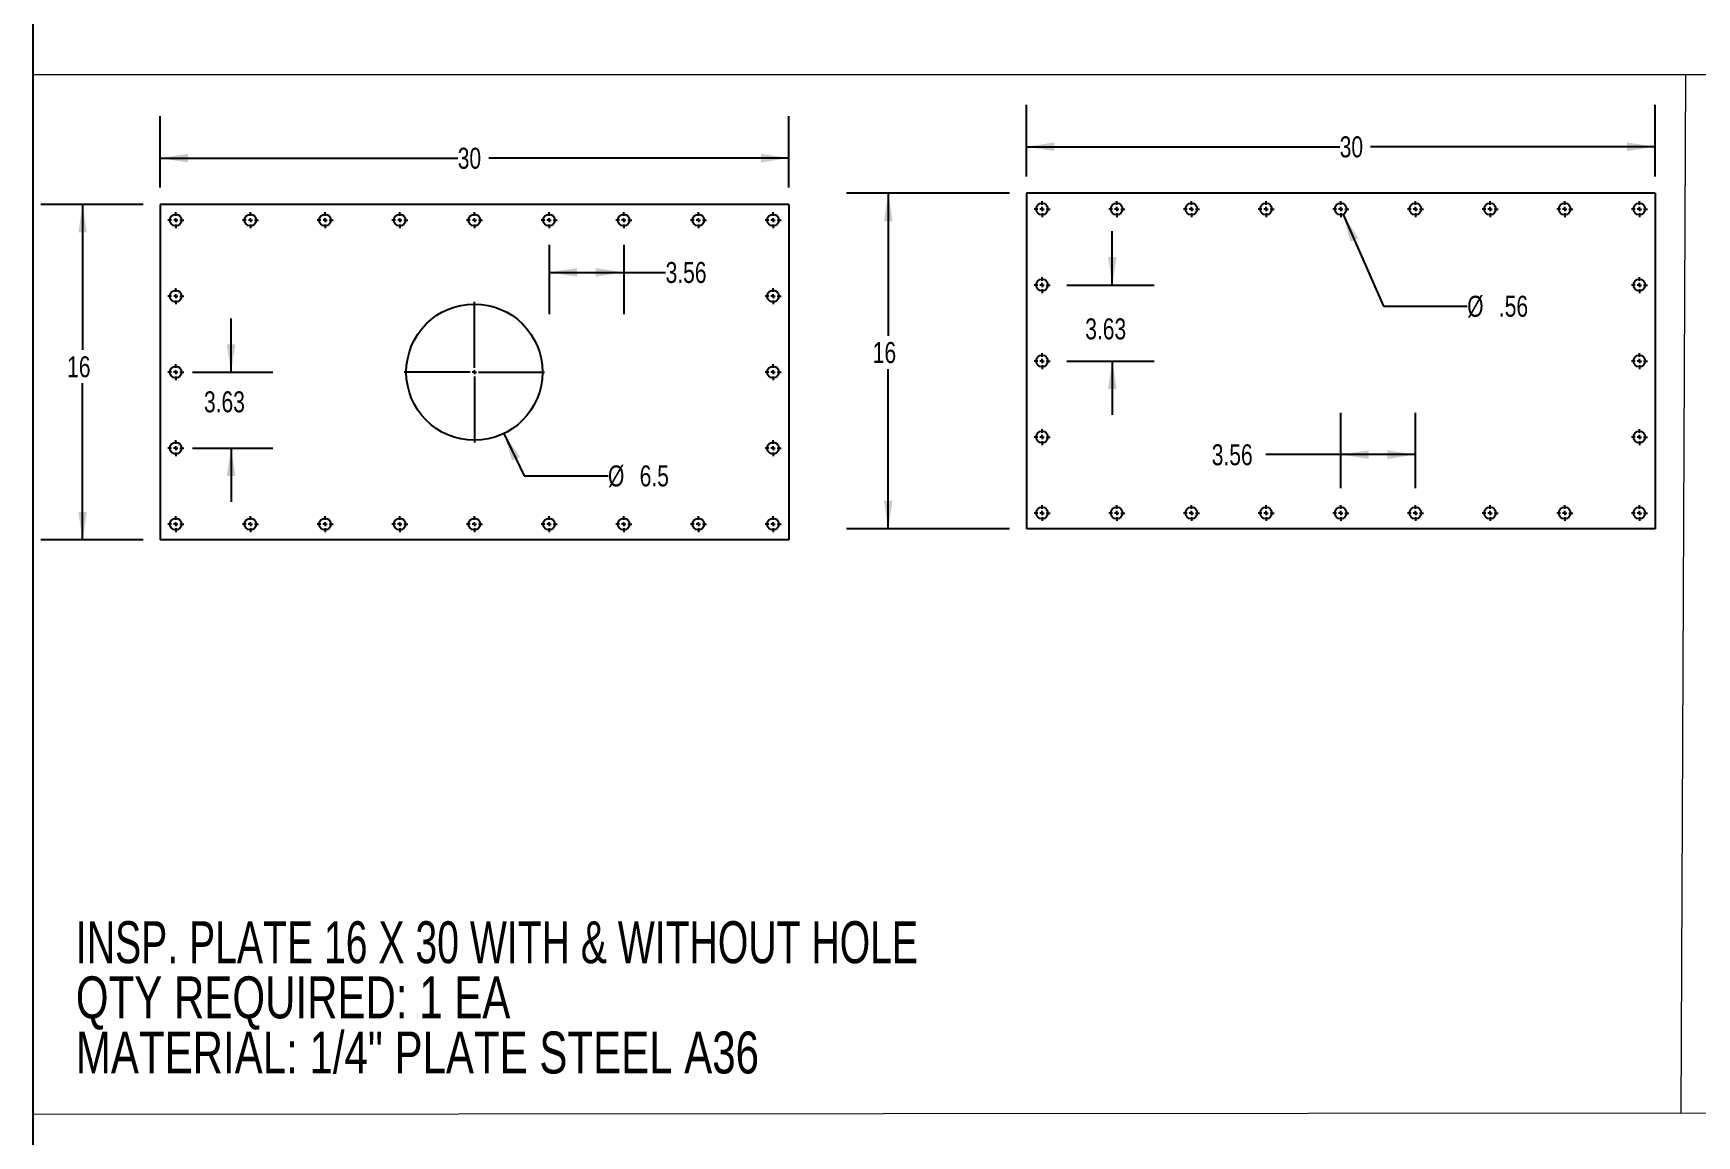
# Model space of a CAD drawing. Header units: inches. Extents: x 0.1 to 16.9, y 0.1 to 10.9.
# Drawn here: x 0.106 to 5.067, y 3.269 to 6.556 of the extents above; entities that cross this region are included whole.
import ezdxf

# ---------------------------------------------------------------- set-up
doc = ezdxf.new("R2010")
doc.units = ezdxf.units.IN
doc.header["$MEASUREMENT"] = 0
doc.layers.add('FORMAT', color=7, linetype='Continuous')
doc.styles.add('SLDTEXTSTYLE0', font='TXT', dxfattribs={"width": 0.75})
doc.styles.add('SLDTEXTSTYLE1', font='TXT', dxfattribs={"width": 0.698718})
doc.dimstyles.new('SLDDIMSTYLE5', dxfattribs={"dimtxt": 0.0625, "dimasz": 0.083333, "dimexe": 0, "dimexo": 0.0625, "dimgap": 0.015625, "dimtad": 0, "dimtih": 1, "dimtoh": 1, "dimlfac": 16, "dimrnd": 1e-09, "dimzin": 12, "dimdsep": 46, "dimtxsty": 'SLDTEXTSTYLE0', "dimsah": 1, "dimcen": 0.09, "dimadec": 0, "dimazin": 3, "dimtfac": 1, "dimtofl": 0, "dimtmove": 0, "dimatfit": 3, "dimfxl": 0, "dimfrac": 2, "dimtolj": 1, "dimtzin": 12, "dimarcsym": 0})
doc.dimstyles.new('SLDDIMSTYLE6', dxfattribs={"dimtxt": 0.0625, "dimasz": 0.083333, "dimexe": 0, "dimexo": 0.0625, "dimgap": 0.015625, "dimtad": 0, "dimtih": 1, "dimtoh": 1, "dimlfac": 16, "dimrnd": 1e-09, "dimzin": 12, "dimdsep": 46, "dimtxsty": 'SLDTEXTSTYLE0', "dimsah": 1, "dimcen": 0.09, "dimadec": 0, "dimazin": 3, "dimtfac": 1, "dimtmove": 0, "dimatfit": 0, "dimfxl": 0, "dimfrac": 2, "dimtolj": 1, "dimtzin": 12, "dimarcsym": 0})
doc.dimstyles.new('SLDDIMSTYLE7', dxfattribs={"dimtxt": 0.0625, "dimasz": 0.083333, "dimexe": 0, "dimexo": 0.0625, "dimgap": 0.015625, "dimtad": 0, "dimtih": 1, "dimtoh": 1, "dimlfac": 16, "dimrnd": 1e-09, "dimzin": 12, "dimdsep": 46, "dimtxsty": 'SLDTEXTSTYLE0', "dimsah": 1, "dimcen": 0, "dimadec": 0, "dimazin": 3, "dimtfac": 1, "dimtofl": 0, "dimtmove": 0, "dimatfit": 3, "dimfxl": 0, "dimfrac": 2, "dimtolj": 1, "dimtzin": 12, "dimarcsym": 0})

# ---------------------------------------------------------------- blocks, each defined once
blk = doc.blocks.new('_D_19')
at = {"layer": 'FORMAT'}
for p, q in [((3.0678, 6.1285), (3.0678, 6.3423)), ((4.9428, 6.1285), (4.9428, 6.3423)), ((3.0678, 6.2173), (4.0022, 6.2173)), ((4.9428, 6.2173), (4.0945, 6.2173))]:
    blk.add_line(p, q, dxfattribs=at)
for points in [[(3.0678, 6.2173), (3.1511, 6.2044), (3.1511, 6.2301)], [(4.9428, 6.2173), (4.8595, 6.2301), (4.8595, 6.2044)]]:
    blk.add_solid(points, dxfattribs=at)
at = {"layer": 'FORMAT', "insert": (4.0022, 6.2482), "char_height": 0.0625, "attachment_point": 1, "style": 'SLDTEXTSTYLE0'}
blk.add_mtext('30', dxfattribs=at)
blk = doc.blocks.new('_D_20')
at = {"layer": 'FORMAT'}
for p, q in [((3.0178, 6.0785), (2.531, 6.0785)), ((2.656, 6.0785), (2.656, 5.6538)), ((2.656, 5.0785), (2.656, 5.5545)), ((3.0178, 5.0785), (2.531, 5.0785))]:
    blk.add_line(p, q, dxfattribs=at)
for points in [[(2.656, 6.0785), (2.6431, 5.9951), (2.6688, 5.9951)], [(2.656, 5.0785), (2.6688, 5.1618), (2.6431, 5.1618)]]:
    blk.add_solid(points, dxfattribs=at)
at = {"layer": 'FORMAT', "insert": (2.6098, 5.635), "char_height": 0.0625, "attachment_point": 1, "style": 'SLDTEXTSTYLE0'}
blk.add_mtext('16', dxfattribs=at)
blk = doc.blocks.new('_D_21')
at = {"layer": 'FORMAT'}
for p, q in [((3.3242, 5.805), (3.3242, 5.9653)), ((3.1885, 5.805), (3.4492, 5.805)), ((3.1885, 5.5785), (3.4492, 5.5785)), ((3.3242, 5.5785), (3.3242, 5.4182))]:
    blk.add_line(p, q, dxfattribs=at)
for points in [[(3.3242, 5.805), (3.337, 5.8884), (3.3113, 5.8884)], [(3.3242, 5.5785), (3.3113, 5.4951), (3.337, 5.4951)]]:
    blk.add_solid(points, dxfattribs=at)
at = {"layer": 'FORMAT', "insert": (3.2434, 5.7055), "char_height": 0.0625, "attachment_point": 1, "style": 'SLDTEXTSTYLE0'}
blk.add_mtext('3.63', dxfattribs=at)
blk = doc.blocks.new('_D_22')
at = {"layer": 'FORMAT'}
for p, q in [((4.0053, 5.1992), (4.0053, 5.4244)), ((4.2279, 5.1992), (4.2279, 5.4244)), ((4.0053, 5.2994), (3.7823, 5.2994)), ((4.2279, 5.2994), (4.0053, 5.2994))]:
    blk.add_line(p, q, dxfattribs=at)
for points in [[(4.0053, 5.2994), (4.0886, 5.2866), (4.0886, 5.3122)], [(4.2279, 5.2994), (4.1446, 5.3122), (4.1446, 5.2866)]]:
    blk.add_solid(points, dxfattribs=at)
at = {"layer": 'FORMAT', "insert": (3.6207, 5.3303), "char_height": 0.0625, "attachment_point": 1, "style": 'SLDTEXTSTYLE0'}
blk.add_mtext('3.56', dxfattribs=at)
blk = doc.blocks.new('_D_23')
at = {"layer": 'FORMAT'}
for p, q in [((4.0124, 6.0155), (4.1325, 5.7421)), ((4.1325, 5.7421), (4.3825, 5.7421))]:
    blk.add_line(p, q, dxfattribs=at)
blk.add_solid([(4.0124, 6.0155), (4.0342, 5.934), (4.0576, 5.9444)], dxfattribs=at)
at = {"layer": 'FORMAT', "char_height": 0.0625, "attachment_point": 1, "style": 'SLDTEXTSTYLE0'}
for s, insert in [('%%c', (4.3825, 5.773)), ('.56', (4.4769, 5.773))]:
    blk.add_mtext(s, dxfattribs=dict(at, insert=insert))
blk = doc.blocks.new('SW_CENTERMARKSYMBOL_35')
at = {"layer": 'FORMAT', "color": 0}
for p, q in [((-0.0125, 0), (-0.0238, 0)), ((0, 0), (-0.0063, 0)), ((0, 0.0125), (0, 0.0238)), ((0, 0), (0, 0.0063)), ((0, 0), (0, -0.0063)), ((0, 0), (0.0063, 0)), ((0.0125, 0), (0.0238, 0)), ((0, -0.0125), (0, -0.0238))]:
    blk.add_line(p, q, dxfattribs=at)
blk = doc.blocks.new('SW_CENTERMARKSYMBOL_36')
at = {"layer": 'FORMAT', "color": 0}
for p, q in [((-0.0125, 0), (-0.0238, 0)), ((0, 0), (-0.0063, 0)), ((0, 0.0125), (0, 0.0238)), ((0, 0), (0, 0.0063)), ((0, 0), (0, -0.0063)), ((0, 0), (0.0063, 0)), ((0.0125, 0), (0.0238, 0)), ((0, -0.0125), (0, -0.0238))]:
    blk.add_line(p, q, dxfattribs=at)
blk = doc.blocks.new('SW_CENTERMARKSYMBOL_37')
at = {"layer": 'FORMAT', "color": 0}
for p, q in [((-0.0125, 0), (-0.0238, 0)), ((0, 0), (-0.0062, 0)), ((0, 0.0125), (0, 0.0238)), ((0, 0), (0, 0.0062)), ((0, 0), (0, -0.0062)), ((0, 0), (0.0062, 0)), ((0.0125, 0), (0.0238, 0)), ((0, -0.0125), (0, -0.0238))]:
    blk.add_line(p, q, dxfattribs=at)
blk = doc.blocks.new('SW_CENTERMARKSYMBOL_38')
at = {"layer": 'FORMAT', "color": 0}
for p, q in [((-0.0125, 0), (-0.0238, 0)), ((0, 0), (-0.0063, 0)), ((0, 0.0125), (0, 0.0238)), ((0, 0), (0, 0.0062)), ((0, 0), (0, -0.0063)), ((0, 0), (0.0062, 0)), ((0.0125, 0), (0.0238, 0)), ((0, -0.0125), (0, -0.0238))]:
    blk.add_line(p, q, dxfattribs=at)
blk = doc.blocks.new('SW_CENTERMARKSYMBOL_39')
at = {"layer": 'FORMAT', "color": 0}
for p, q in [((-0.0125, 0), (-0.0238, 0)), ((0, 0), (-0.0063, 0)), ((0, 0.0125), (0, 0.0238)), ((0, 0), (0, 0.0062)), ((0, 0), (0, -0.0063)), ((0, 0), (0.0062, 0)), ((0.0125, 0), (0.0238, 0)), ((0, -0.0125), (0, -0.0238))]:
    blk.add_line(p, q, dxfattribs=at)
blk = doc.blocks.new('SW_CENTERMARKSYMBOL_40')
at = {"layer": 'FORMAT', "color": 0}
for p, q in [((-0.0125, 0), (-0.0238, 0)), ((0, 0), (-0.0063, 0)), ((0, 0.0125), (0, 0.0238)), ((0, 0), (0, 0.0062)), ((0, 0), (0, -0.0063)), ((0, 0), (0.0062, 0)), ((0.0125, 0), (0.0238, 0)), ((0, -0.0125), (0, -0.0238))]:
    blk.add_line(p, q, dxfattribs=at)
blk = doc.blocks.new('SW_CENTERMARKSYMBOL_41')
at = {"layer": 'FORMAT', "color": 0}
for p, q in [((-0.0125, 0), (-0.0238, 0)), ((0, 0), (-0.0063, 0)), ((0, 0.0125), (0, 0.0238)), ((0, 0), (0, 0.0062)), ((0, 0), (0, -0.0063)), ((0, 0), (0.0062, 0)), ((0.0125, 0), (0.0238, 0)), ((0, -0.0125), (0, -0.0238))]:
    blk.add_line(p, q, dxfattribs=at)
blk = doc.blocks.new('SW_CENTERMARKSYMBOL_42')
at = {"layer": 'FORMAT', "color": 0}
for p, q in [((-0.0125, 0), (-0.0238, 0)), ((0, 0), (-0.0063, 0)), ((0, 0.0125), (0, 0.0238)), ((0, 0), (0, 0.0062)), ((0, 0), (0, -0.0063)), ((0, 0), (0.0062, 0)), ((0.0125, 0), (0.0238, 0)), ((0, -0.0125), (0, -0.0238))]:
    blk.add_line(p, q, dxfattribs=at)
blk = doc.blocks.new('SW_CENTERMARKSYMBOL_43')
at = {"layer": 'FORMAT', "color": 0}
for p, q in [((-0.0125, 0), (-0.0238, 0)), ((0, 0), (-0.0063, 0)), ((0, 0.0125), (0, 0.0238)), ((0, 0), (0, 0.0063)), ((0, 0), (0, -0.0063)), ((0, 0), (0.0063, 0)), ((0.0125, 0), (0.0238, 0)), ((0, -0.0125), (0, -0.0238))]:
    blk.add_line(p, q, dxfattribs=at)
blk = doc.blocks.new('SW_CENTERMARKSYMBOL_44')
at = {"layer": 'FORMAT', "color": 0}
for p, q in [((-0.0125, 0), (-0.0238, 0)), ((0, 0), (-0.0063, 0)), ((0, 0.0125), (0, 0.0238)), ((0, 0), (0, 0.0062)), ((0, 0), (0, -0.0063)), ((0, 0), (0.0062, 0)), ((0.0125, 0), (0.0238, 0)), ((0, -0.0125), (0, -0.0238))]:
    blk.add_line(p, q, dxfattribs=at)
blk = doc.blocks.new('SW_CENTERMARKSYMBOL_45')
at = {"layer": 'FORMAT', "color": 0}
for p, q in [((-0.0125, 0), (-0.0238, 0)), ((0, 0), (-0.0062, 0)), ((0, 0.0125), (0, 0.0238)), ((0, 0), (0, 0.0062)), ((0, 0), (0, -0.0062)), ((0, 0), (0.0062, 0)), ((0.0125, 0), (0.0238, 0)), ((0, -0.0125), (0, -0.0238))]:
    blk.add_line(p, q, dxfattribs=at)
blk = doc.blocks.new('SW_CENTERMARKSYMBOL_46')
at = {"layer": 'FORMAT', "color": 0}
for p, q in [((-0.0125, 0), (-0.0238, 0)), ((0, 0), (-0.0063, 0)), ((0, 0.0125), (0, 0.0238)), ((0, 0), (0, 0.0062)), ((0, 0), (0, -0.0063)), ((0, 0), (0.0062, 0)), ((0.0125, 0), (0.0238, 0)), ((0, -0.0125), (0, -0.0238))]:
    blk.add_line(p, q, dxfattribs=at)
blk = doc.blocks.new('SW_CENTERMARKSYMBOL_47')
at = {"layer": 'FORMAT', "color": 0}
for p, q in [((-0.0125, 0), (-0.0238, 0)), ((0, 0), (-0.0063, 0)), ((0, 0.0125), (0, 0.0238)), ((0, 0), (0, 0.0062)), ((0, 0), (0, -0.0063)), ((0, 0), (0.0062, 0)), ((0.0125, 0), (0.0238, 0)), ((0, -0.0125), (0, -0.0238))]:
    blk.add_line(p, q, dxfattribs=at)
blk = doc.blocks.new('SW_CENTERMARKSYMBOL_48')
at = {"layer": 'FORMAT', "color": 0}
for p, q in [((-0.0125, 0), (-0.0238, 0)), ((0, 0), (-0.0063, 0)), ((0, 0.0125), (0, 0.0238)), ((0, 0), (0, 0.0062)), ((0, 0), (0, -0.0063)), ((0, 0), (0.0062, 0)), ((0.0125, 0), (0.0238, 0)), ((0, -0.0125), (0, -0.0238))]:
    blk.add_line(p, q, dxfattribs=at)
blk = doc.blocks.new('SW_CENTERMARKSYMBOL_49')
at = {"layer": 'FORMAT', "color": 0}
for p, q in [((-0.0125, 0), (-0.0238, 0)), ((0, 0), (-0.0063, 0)), ((0, 0.0125), (0, 0.0238)), ((0, 0), (0, 0.0062)), ((0, 0), (0, -0.0063)), ((0, 0), (0.0062, 0)), ((0.0125, 0), (0.0238, 0)), ((0, -0.0125), (0, -0.0238))]:
    blk.add_line(p, q, dxfattribs=at)
blk = doc.blocks.new('SW_CENTERMARKSYMBOL_50')
at = {"layer": 'FORMAT', "color": 0}
for p, q in [((-0.0125, 0), (-0.0238, 0)), ((0, 0), (-0.0063, 0)), ((0, 0.0125), (0, 0.0238)), ((0, 0), (0, 0.0062)), ((0, 0), (0, -0.0063)), ((0, 0), (0.0062, 0)), ((0.0125, 0), (0.0238, 0)), ((0, -0.0125), (0, -0.0238))]:
    blk.add_line(p, q, dxfattribs=at)
blk = doc.blocks.new('SW_CENTERMARKSYMBOL_51')
at = {"layer": 'FORMAT', "color": 0}
for p, q in [((-0.0125, 0), (-0.0238, 0)), ((0, 0), (-0.0063, 0)), ((0, 0.0125), (0, 0.0238)), ((0, 0), (0, 0.0062)), ((0, 0), (0, -0.0063)), ((0, 0), (0.0062, 0)), ((0.0125, 0), (0.0238, 0)), ((0, -0.0125), (0, -0.0238))]:
    blk.add_line(p, q, dxfattribs=at)
blk = doc.blocks.new('SW_CENTERMARKSYMBOL_52')
at = {"layer": 'FORMAT', "color": 0}
for p, q in [((-0.0125, 0), (-0.0238, 0)), ((0, 0), (-0.0063, 0)), ((0, 0.0125), (0, 0.0238)), ((0, 0), (0, 0.0062)), ((0, 0), (0, -0.0063)), ((0, 0), (0.0062, 0)), ((0.0125, 0), (0.0238, 0)), ((0, -0.0125), (0, -0.0238))]:
    blk.add_line(p, q, dxfattribs=at)
blk = doc.blocks.new('SW_CENTERMARKSYMBOL_53')
at = {"layer": 'FORMAT', "color": 0}
for p, q in [((-0.0125, 0), (-0.0238, 0)), ((0, 0), (-0.0063, 0)), ((0, 0.0125), (0, 0.0238)), ((0, 0), (0, 0.0062)), ((0, 0), (0, -0.0063)), ((0, 0), (0.0062, 0)), ((0.0125, 0), (0.0238, 0)), ((0, -0.0125), (0, -0.0238))]:
    blk.add_line(p, q, dxfattribs=at)
blk = doc.blocks.new('SW_CENTERMARKSYMBOL_54')
at = {"layer": 'FORMAT', "color": 0}
for p, q in [((-0.0125, 0), (-0.0238, 0)), ((0, 0), (-0.0063, 0)), ((0, 0.0125), (0, 0.0238)), ((0, 0), (0, 0.0062)), ((0, 0), (0, -0.0063)), ((0, 0), (0.0062, 0)), ((0.0125, 0), (0.0238, 0)), ((0, -0.0125), (0, -0.0238))]:
    blk.add_line(p, q, dxfattribs=at)
blk = doc.blocks.new('SW_CENTERMARKSYMBOL_55')
at = {"layer": 'FORMAT', "color": 0}
for p, q in [((-0.0125, 0), (-0.0238, 0)), ((0, 0), (-0.0063, 0)), ((0, 0.0125), (0, 0.0238)), ((0, 0), (0, 0.0062)), ((0, 0), (0, -0.0063)), ((0, 0), (0.0062, 0)), ((0.0125, 0), (0.0238, 0)), ((0, -0.0125), (0, -0.0238))]:
    blk.add_line(p, q, dxfattribs=at)
blk = doc.blocks.new('SW_CENTERMARKSYMBOL_56')
at = {"layer": 'FORMAT', "color": 0}
for p, q in [((-0.0125, 0), (-0.0238, 0)), ((0, 0), (-0.0063, 0)), ((0, 0.0125), (0, 0.0238)), ((0, 0), (0, 0.0062)), ((0, 0), (0, -0.0063)), ((0, 0), (0.0062, 0)), ((0.0125, 0), (0.0238, 0)), ((0, -0.0125), (0, -0.0238))]:
    blk.add_line(p, q, dxfattribs=at)
blk = doc.blocks.new('SW_CENTERMARKSYMBOL_57')
at = {"layer": 'FORMAT', "color": 0}
for p, q in [((-0.0125, 0), (-0.0238, 0)), ((0, 0), (-0.0063, 0)), ((0, 0.0125), (0, 0.0238)), ((0, 0), (0, 0.0062)), ((0, 0), (0, -0.0063)), ((0, 0), (0.0062, 0)), ((0.0125, 0), (0.0238, 0)), ((0, -0.0125), (0, -0.0238))]:
    blk.add_line(p, q, dxfattribs=at)
blk = doc.blocks.new('SW_CENTERMARKSYMBOL_58')
at = {"layer": 'FORMAT', "color": 0}
for p, q in [((-0.0125, 0), (-0.0238, 0)), ((0, 0), (-0.0063, 0)), ((0, 0.0125), (0, 0.0238)), ((0, 0), (0, 0.0062)), ((0, 0), (0, -0.0063)), ((0, 0), (0.0062, 0)), ((0.0125, 0), (0.0238, 0)), ((0, -0.0125), (0, -0.0238))]:
    blk.add_line(p, q, dxfattribs=at)
blk = doc.blocks.new('_D_24')
at = {"layer": 'FORMAT'}
for p, q in [((0.4843, 6.0953), (0.4843, 6.3084)), ((2.3593, 6.0953), (2.3593, 6.3084)), ((0.4843, 6.1834), (1.3721, 6.1834)), ((2.3593, 6.1834), (1.4644, 6.1834))]:
    blk.add_line(p, q, dxfattribs=at)
for points in [[(0.4843, 6.1834), (0.5677, 6.1705), (0.5677, 6.1962)], [(2.3593, 6.1834), (2.276, 6.1962), (2.276, 6.1705)]]:
    blk.add_solid(points, dxfattribs=at)
at = {"layer": 'FORMAT', "insert": (1.3721, 6.2143), "char_height": 0.0625, "attachment_point": 1, "style": 'SLDTEXTSTYLE0'}
blk.add_mtext('30', dxfattribs=at)
blk = doc.blocks.new('_D_25')
at = {"layer": 'FORMAT'}
for p, q in [((0.4343, 6.0453), (0.1285, 6.0453)), ((0.2535, 6.0453), (0.2535, 5.6115)), ((0.2535, 5.0453), (0.2535, 5.5122)), ((0.4343, 5.0453), (0.1285, 5.0453))]:
    blk.add_line(p, q, dxfattribs=at)
for points in [[(0.2535, 6.0453), (0.2407, 5.962), (0.2663, 5.962)], [(0.2535, 5.0453), (0.2663, 5.1286), (0.2407, 5.1286)]]:
    blk.add_solid(points, dxfattribs=at)
at = {"layer": 'FORMAT', "insert": (0.2073, 5.5927), "char_height": 0.0625, "attachment_point": 1, "style": 'SLDTEXTSTYLE0'}
blk.add_mtext('16', dxfattribs=at)
blk = doc.blocks.new('_D_26')
at = {"layer": 'FORMAT'}
for p, q in [((1.5098, 5.3622), (1.5703, 5.2363)), ((1.5703, 5.2363), (1.8203, 5.2363))]:
    blk.add_line(p, q, dxfattribs=at)
blk.add_solid([(1.5098, 5.3622), (1.5343, 5.2815), (1.5575, 5.2927)], dxfattribs=at)
at = {"layer": 'FORMAT', "char_height": 0.0625, "attachment_point": 1, "style": 'SLDTEXTSTYLE0'}
for s, insert in [('%%c', (1.8203, 5.2672)), ('6.5', (1.9147, 5.2672))]:
    blk.add_mtext(s, dxfattribs=dict(at, insert=insert))
blk = doc.blocks.new('_D_27')
at = {"layer": 'FORMAT'}
for p, q in [((0.6962, 5.5453), (0.6962, 5.7056)), ((0.5812, 5.5453), (0.8212, 5.5453)), ((0.5812, 5.3187), (0.8212, 5.3187)), ((0.6962, 5.3187), (0.6962, 5.1585))]:
    blk.add_line(p, q, dxfattribs=at)
for points in [[(0.6962, 5.5453), (0.709, 5.6286), (0.6833, 5.6286)], [(0.6962, 5.3187), (0.6833, 5.2354), (0.709, 5.2354)]]:
    blk.add_solid(points, dxfattribs=at)
at = {"layer": 'FORMAT', "insert": (0.6154, 5.4881), "char_height": 0.0625, "attachment_point": 1, "style": 'SLDTEXTSTYLE0'}
blk.add_mtext('3.63', dxfattribs=at)
blk = doc.blocks.new('_D_28')
at = {"layer": 'FORMAT'}
for p, q in [((1.6445, 5.9246), (1.6445, 5.7178)), ((1.8672, 5.9246), (1.8672, 5.7178)), ((1.6445, 5.8428), (1.8672, 5.8428)), ((1.8672, 5.8428), (1.992, 5.8428))]:
    blk.add_line(p, q, dxfattribs=at)
for points in [[(1.6445, 5.8428), (1.7278, 5.8299), (1.7278, 5.8556)], [(1.8672, 5.8428), (1.7838, 5.8556), (1.7838, 5.8299)]]:
    blk.add_solid(points, dxfattribs=at)
at = {"layer": 'FORMAT', "insert": (1.992, 5.8737), "char_height": 0.0625, "attachment_point": 1, "style": 'SLDTEXTSTYLE0'}
blk.add_mtext('3.56', dxfattribs=at)
blk = doc.blocks.new('SW_CENTERMARKSYMBOL_59')
at = {"layer": 'FORMAT', "color": 0}
for p, q in [((-0.0125, 0), (-0.0238, 0)), ((0, 0), (-0.0063, 0)), ((0, 0.0125), (0, 0.0238)), ((0, 0), (0, 0.0062)), ((0, 0), (0, -0.0063)), ((0, 0), (0.0062, 0)), ((0.0125, 0), (0.0238, 0)), ((0, -0.0125), (0, -0.0238))]:
    blk.add_line(p, q, dxfattribs=at)
blk = doc.blocks.new('SW_CENTERMARKSYMBOL_60')
at = {"layer": 'FORMAT', "color": 0}
for p, q in [((-0.0125, 0), (-0.0238, 0)), ((0, 0), (-0.0063, 0)), ((0, 0.0125), (0, 0.0238)), ((0, 0), (0, 0.0062)), ((0, 0), (0, -0.0063)), ((0, 0), (0.0062, 0)), ((0.0125, 0), (0.0238, 0)), ((0, -0.0125), (0, -0.0238))]:
    blk.add_line(p, q, dxfattribs=at)
blk = doc.blocks.new('SW_CENTERMARKSYMBOL_61')
at = {"layer": 'FORMAT', "color": 0}
for p, q in [((-0.0125, 0), (-0.0238, 0)), ((0, 0), (-0.0063, 0)), ((0, 0.0125), (0, 0.0238)), ((0, 0), (0, 0.0062)), ((0, 0), (0, -0.0063)), ((0, 0), (0.0062, 0)), ((0.0125, 0), (0.0238, 0)), ((0, -0.0125), (0, -0.0238))]:
    blk.add_line(p, q, dxfattribs=at)
blk = doc.blocks.new('SW_CENTERMARKSYMBOL_62')
at = {"layer": 'FORMAT', "color": 0}
for p, q in [((-0.0125, 0), (-0.0238, 0)), ((0, 0), (-0.0063, 0)), ((0, 0.0125), (0, 0.0238)), ((0, 0), (0, 0.0062)), ((0, 0), (0, -0.0063)), ((0, 0), (0.0062, 0)), ((0.0125, 0), (0.0238, 0)), ((0, -0.0125), (0, -0.0238))]:
    blk.add_line(p, q, dxfattribs=at)
blk = doc.blocks.new('SW_CENTERMARKSYMBOL_63')
at = {"layer": 'FORMAT', "color": 0}
for p, q in [((-0.0125, 0), (-0.0238, 0)), ((0, 0), (-0.0063, 0)), ((0, 0.0125), (0, 0.0238)), ((0, 0), (0, 0.0062)), ((0, 0), (0, -0.0063)), ((0, 0), (0.0062, 0)), ((0.0125, 0), (0.0238, 0)), ((0, -0.0125), (0, -0.0238))]:
    blk.add_line(p, q, dxfattribs=at)
blk = doc.blocks.new('SW_CENTERMARKSYMBOL_64')
at = {"layer": 'FORMAT', "color": 0}
for p, q in [((-0.0125, 0), (-0.0238, 0)), ((0, 0), (-0.0063, 0)), ((0, 0.0125), (0, 0.0238)), ((0, 0), (0, 0.0062)), ((0, 0), (0, -0.0063)), ((0, 0), (0.0062, 0)), ((0.0125, 0), (0.0238, 0)), ((0, -0.0125), (0, -0.0238))]:
    blk.add_line(p, q, dxfattribs=at)
blk = doc.blocks.new('SW_CENTERMARKSYMBOL_65')
at = {"layer": 'FORMAT', "color": 0}
for p, q in [((-0.0125, 0), (-0.0238, 0)), ((0, 0), (-0.0063, 0)), ((0, 0.0125), (0, 0.0238)), ((0, 0), (0, 0.0062)), ((0, 0), (0, -0.0063)), ((0, 0), (0.0062, 0)), ((0.0125, 0), (0.0238, 0)), ((0, -0.0125), (0, -0.0238))]:
    blk.add_line(p, q, dxfattribs=at)
blk = doc.blocks.new('SW_CENTERMARKSYMBOL_66')
at = {"layer": 'FORMAT', "color": 0}
for p, q in [((-0.0125, 0), (-0.0238, 0)), ((0, 0), (-0.0063, 0)), ((0, 0.0125), (0, 0.0238)), ((0, 0), (0, 0.0062)), ((0, 0), (0, -0.0063)), ((0, 0), (0.0062, 0)), ((0.0125, 0), (0.0238, 0)), ((0, -0.0125), (0, -0.0238))]:
    blk.add_line(p, q, dxfattribs=at)
blk = doc.blocks.new('SW_CENTERMARKSYMBOL_67')
at = {"layer": 'FORMAT', "color": 0}
for p, q in [((-0.0125, 0), (-0.0238, 0)), ((0, 0), (-0.0063, 0)), ((0, 0.0125), (0, 0.0238)), ((0, 0), (0, 0.0062)), ((0, 0), (0, -0.0063)), ((0, 0), (0.0062, 0)), ((0.0125, 0), (0.0238, 0)), ((0, -0.0125), (0, -0.0238))]:
    blk.add_line(p, q, dxfattribs=at)
blk = doc.blocks.new('SW_CENTERMARKSYMBOL_68')
at = {"layer": 'FORMAT', "color": 0}
for p, q in [((-0.0125, 0), (-0.0238, 0)), ((0, 0), (-0.0063, 0)), ((0, 0.0125), (0, 0.0238)), ((0, 0), (0, 0.0062)), ((0, 0), (0, -0.0063)), ((0, 0), (0.0062, 0)), ((0.0125, 0), (0.0238, 0)), ((0, -0.0125), (0, -0.0238))]:
    blk.add_line(p, q, dxfattribs=at)
blk = doc.blocks.new('SW_CENTERMARKSYMBOL_69')
at = {"layer": 'FORMAT', "color": 0}
for p, q in [((-0.0125, 0), (-0.0238, 0)), ((0, 0), (-0.0063, 0)), ((0, 0.0125), (0, 0.0238)), ((0, 0), (0, 0.0062)), ((0, 0), (0, -0.0063)), ((0, 0), (0.0062, 0)), ((0.0125, 0), (0.0238, 0)), ((0, -0.0125), (0, -0.0238))]:
    blk.add_line(p, q, dxfattribs=at)
blk = doc.blocks.new('SW_CENTERMARKSYMBOL_70')
at = {"layer": 'FORMAT', "color": 0}
for p, q in [((-0.0125, 0), (-0.0238, 0)), ((0, 0), (-0.0063, 0)), ((0, 0.0125), (0, 0.0238)), ((0, 0), (0, 0.0062)), ((0, 0), (0, -0.0063)), ((0, 0), (0.0062, 0)), ((0.0125, 0), (0.0238, 0)), ((0, -0.0125), (0, -0.0238))]:
    blk.add_line(p, q, dxfattribs=at)
blk = doc.blocks.new('SW_CENTERMARKSYMBOL_71')
at = {"layer": 'FORMAT', "color": 0}
for p, q in [((-0.0125, 0), (-0.0238, 0)), ((0, 0), (-0.0062, 0)), ((0, 0.0125), (0, 0.0238)), ((0, 0), (0, 0.0062)), ((0, 0), (0, -0.0062)), ((0, 0), (0.0062, 0)), ((0.0125, 0), (0.0238, 0)), ((0, -0.0125), (0, -0.0238))]:
    blk.add_line(p, q, dxfattribs=at)
blk = doc.blocks.new('SW_CENTERMARKSYMBOL_72')
at = {"layer": 'FORMAT', "color": 0}
for p, q in [((-0.0125, 0), (-0.0238, 0)), ((0, 0), (-0.0062, 0)), ((0, 0.0125), (0, 0.0238)), ((0, 0), (0, 0.0062)), ((0, 0), (0, -0.0062)), ((0, 0), (0.0062, 0)), ((0.0125, 0), (0.0238, 0)), ((0, -0.0125), (0, -0.0238))]:
    blk.add_line(p, q, dxfattribs=at)
blk = doc.blocks.new('SW_CENTERMARKSYMBOL_73')
at = {"layer": 'FORMAT', "color": 0}
for p, q in [((-0.0125, 0), (-0.0238, 0)), ((0, 0), (-0.0062, 0)), ((0, 0.0125), (0, 0.0238)), ((0, 0), (0, 0.0062)), ((0, 0), (0, -0.0062)), ((0, 0), (0.0062, 0)), ((0.0125, 0), (0.0238, 0)), ((0, -0.0125), (0, -0.0238))]:
    blk.add_line(p, q, dxfattribs=at)
blk = doc.blocks.new('SW_CENTERMARKSYMBOL_74')
at = {"layer": 'FORMAT', "color": 0}
for p, q in [((-0.0125, 0), (-0.0238, 0)), ((0, 0), (-0.0062, 0)), ((0, 0.0125), (0, 0.0238)), ((0, 0), (0, 0.0062)), ((0, 0), (0, -0.0062)), ((0, 0), (0.0062, 0)), ((0.0125, 0), (0.0238, 0)), ((0, -0.0125), (0, -0.0238))]:
    blk.add_line(p, q, dxfattribs=at)
blk = doc.blocks.new('SW_CENTERMARKSYMBOL_75')
at = {"layer": 'FORMAT', "color": 0}
for p, q in [((-0.0125, 0), (-0.0238, 0)), ((0, 0), (-0.0062, 0)), ((0, 0.0125), (0, 0.0238)), ((0, 0), (0, 0.0062)), ((0, 0), (0, -0.0062)), ((0, 0), (0.0062, 0)), ((0.0125, 0), (0.0238, 0)), ((0, -0.0125), (0, -0.0238))]:
    blk.add_line(p, q, dxfattribs=at)
blk = doc.blocks.new('SW_CENTERMARKSYMBOL_76')
at = {"layer": 'FORMAT', "color": 0}
for p, q in [((-0.0125, 0), (-0.0238, 0)), ((0, 0), (-0.0062, 0)), ((0, 0.0125), (0, 0.0238)), ((0, 0), (0, 0.0062)), ((0, 0), (0, -0.0062)), ((0, 0), (0.0062, 0)), ((0.0125, 0), (0.0238, 0)), ((0, -0.0125), (0, -0.0238))]:
    blk.add_line(p, q, dxfattribs=at)
blk = doc.blocks.new('SW_CENTERMARKSYMBOL_77')
at = {"layer": 'FORMAT', "color": 0}
for p, q in [((-0.0125, 0), (-0.0238, 0)), ((0, 0), (-0.0063, 0)), ((0, 0.0125), (0, 0.0238)), ((0, 0), (0, 0.0062)), ((0, 0), (0, -0.0063)), ((0, 0), (0.0062, 0)), ((0.0125, 0), (0.0238, 0)), ((0, -0.0125), (0, -0.0238))]:
    blk.add_line(p, q, dxfattribs=at)
blk = doc.blocks.new('SW_CENTERMARKSYMBOL_78')
at = {"layer": 'FORMAT', "color": 0}
for p, q in [((-0.0125, 0), (-0.0238, 0)), ((0, 0), (-0.0062, 0)), ((0, 0.0125), (0, 0.0238)), ((0, 0), (0, 0.0062)), ((0, 0), (0, -0.0062)), ((0, 0), (0.0062, 0)), ((0.0125, 0), (0.0238, 0)), ((0, -0.0125), (0, -0.0238))]:
    blk.add_line(p, q, dxfattribs=at)
blk = doc.blocks.new('SW_CENTERMARKSYMBOL_79')
at = {"layer": 'FORMAT', "color": 0}
for p, q in [((-0.0125, 0), (-0.0238, 0)), ((0, 0), (-0.0062, 0)), ((0, 0.0125), (0, 0.0238)), ((0, 0), (0, 0.0062)), ((0, 0), (0, -0.0062)), ((0, 0), (0.0062, 0)), ((0.0125, 0), (0.0238, 0)), ((0, -0.0125), (0, -0.0238))]:
    blk.add_line(p, q, dxfattribs=at)
blk = doc.blocks.new('SW_CENTERMARKSYMBOL_80')
at = {"layer": 'FORMAT', "color": 0}
for p, q in [((-0.0125, 0), (-0.0238, 0)), ((0, 0), (-0.0062, 0)), ((0, 0.0125), (0, 0.0238)), ((0, 0), (0, 0.0062)), ((0, 0), (0, -0.0062)), ((0, 0), (0.0062, 0)), ((0.0125, 0), (0.0238, 0)), ((0, -0.0125), (0, -0.0238))]:
    blk.add_line(p, q, dxfattribs=at)
blk = doc.blocks.new('SW_CENTERMARKSYMBOL_81')
at = {"layer": 'FORMAT', "color": 0}
for p, q in [((-0.0125, 0), (-0.0238, 0)), ((0, 0), (-0.0062, 0)), ((0, 0.0125), (0, 0.0238)), ((0, 0), (0, 0.0062)), ((0, 0), (0, -0.0062)), ((0, 0), (0.0062, 0)), ((0.0125, 0), (0.0238, 0)), ((0, -0.0125), (0, -0.0238))]:
    blk.add_line(p, q, dxfattribs=at)
blk = doc.blocks.new('SW_CENTERMARKSYMBOL_82')
at = {"layer": 'FORMAT', "color": 0}
for p, q in [((-0.0125, 0), (-0.0238, 0)), ((0, 0), (-0.0063, 0)), ((0, 0.0125), (0, 0.0238)), ((0, 0), (0, 0.0062)), ((0, 0), (0, -0.0063)), ((0, 0), (0.0062, 0)), ((0.0125, 0), (0.0238, 0)), ((0, -0.0125), (0, -0.0238))]:
    blk.add_line(p, q, dxfattribs=at)
blk = doc.blocks.new('SW_CENTERMARKSYMBOL_83')
at = {"layer": 'FORMAT', "color": 0}
for p, q in [((0, 0.0125), (0, 0.209375)), ((-0.0125, 0), (-0.209375, 0)), ((0, 0), (-0.00625, 0)), ((0, 0), (0, 0.00625)), ((0, 0), (0, -0.00625)), ((0, 0), (0.00625, 0)), ((0.0125, 0), (0.209375, 0)), ((0, -0.0125), (0, -0.209375))]:
    blk.add_line(p, q, dxfattribs=at)

msp = doc.modelspace()

# ---------------------------------------------------------------- linework, layer by layer
at = {"color": 7, "linetype": 'Continuous', "lineweight": 25}
for p, q in [((0.1063, 0.11748), (0.1063, 10.8937)), ((4.94279, 6.07846), (3.06779, 6.07846)), ((3.06779, 6.07846), (3.06779, 5.07846)), ((4.94279, 6.07846), (4.94279, 5.07846)), ((2.35935, 6.0453), (0.48435, 6.0453)), ((0.48435, 6.0453), (0.48435, 5.0453)), ((2.35935, 6.0453), (2.35935, 5.0453)), ((4.94279, 5.07846), (3.06779, 5.07846)), ((2.35935, 5.0453), (0.48435, 5.0453))]:
    msp.add_line(p, q, dxfattribs=at)
at = {"color": 7, "linetype": 'Continuous', "lineweight": 18}
for p, q in [((0.10886, 6.4326), (9.66538, 6.4326)), ((5.03345, 6.4326), (5.01992, 3.33753)), ((0.10886, 3.33333), (9.66538, 3.3415))]:
    msp.add_line(p, q, dxfattribs=at)
at = {"color": 7, "linetype": 'Continuous', "lineweight": 25}
for centre, radius in [((0.53122, 5.99843), 0.01758), ((0.75388, 5.99843), 0.01758), ((0.97653, 5.99843), 0.01758), ((1.19919, 5.99843), 0.01758), ((1.42185, 5.99843), 0.01758), ((1.6445, 5.99843), 0.01758), ((1.86716, 5.99843), 0.01758), ((2.08982, 5.99843), 0.01758), ((2.31247, 5.99843), 0.01758), ((3.11466, 6.03159), 0.01758), ((3.33732, 6.03159), 0.01758), ((3.55998, 6.03159), 0.01758), ((3.78263, 6.03159), 0.01758), ((4.00529, 6.03159), 0.01758), ((4.22794, 6.03159), 0.01758), ((4.4506, 6.03159), 0.01758), ((4.67326, 6.03159), 0.01758), ((4.89591, 6.03159), 0.01758), ((3.11466, 5.80503), 0.01758), ((4.89591, 5.80503), 0.01758), ((0.53122, 5.77187), 0.01758), ((2.31247, 5.77187), 0.01758), ((1.42185, 5.5453), 0.20312), ((0.53122, 5.5453), 0.01758), ((2.31247, 5.5453), 0.01758), ((3.11466, 5.57846), 0.01758), ((4.89591, 5.57846), 0.01758), ((3.11466, 5.3519), 0.01758), ((4.89591, 5.3519), 0.01758), ((0.53122, 5.31874), 0.01758), ((2.31247, 5.31874), 0.01758), ((0.53122, 5.09218), 0.01758), ((0.75388, 5.09218), 0.01758), ((0.97653, 5.09218), 0.01758), ((1.19919, 5.09218), 0.01758), ((1.42185, 5.09218), 0.01758), ((1.6445, 5.09218), 0.01758), ((1.86716, 5.09218), 0.01758), ((2.08982, 5.09218), 0.01758), ((2.31247, 5.09218), 0.01758), ((3.11466, 5.12534), 0.01758), ((3.33732, 5.12534), 0.01758), ((3.55998, 5.12534), 0.01758), ((3.78263, 5.12534), 0.01758), ((4.00529, 5.12534), 0.01758), ((4.22794, 5.12534), 0.01758), ((4.4506, 5.12534), 0.01758), ((4.67326, 5.12534), 0.01758), ((4.89591, 5.12534), 0.01758)]:
    msp.add_circle(centre, radius, dxfattribs=at)

# ---------------------------------------------------------------- block references
at = {"layer": 'FORMAT'}
for name, p in [('SW_CENTERMARKSYMBOL_47', (3.11466, 6.03159)), ('SW_CENTERMARKSYMBOL_49', (3.33732, 6.03159)), ('SW_CENTERMARKSYMBOL_50', (3.55998, 6.03159)), ('SW_CENTERMARKSYMBOL_51', (3.78263, 6.03159)), ('SW_CENTERMARKSYMBOL_52', (4.00529, 6.03159)), ('SW_CENTERMARKSYMBOL_53', (4.22794, 6.03159)), ('SW_CENTERMARKSYMBOL_54', (4.4506, 6.03159)), ('SW_CENTERMARKSYMBOL_55', (4.67326, 6.03159)), ('SW_CENTERMARKSYMBOL_56', (4.89591, 6.03159)), ('SW_CENTERMARKSYMBOL_71', (0.53122, 5.99843)), ('SW_CENTERMARKSYMBOL_73', (0.75388, 5.99843)), ('SW_CENTERMARKSYMBOL_74', (0.97653, 5.99843)), ('SW_CENTERMARKSYMBOL_75', (1.19919, 5.99843)), ('SW_CENTERMARKSYMBOL_76', (1.42185, 5.99843)), ('SW_CENTERMARKSYMBOL_77', (1.6445, 5.99843)), ('SW_CENTERMARKSYMBOL_78', (1.86716, 5.99843)), ('SW_CENTERMARKSYMBOL_79', (2.08982, 5.99843)), ('SW_CENTERMARKSYMBOL_80', (2.31247, 5.99843)), ('SW_CENTERMARKSYMBOL_48', (3.11466, 5.80503)), ('SW_CENTERMARKSYMBOL_57', (4.89591, 5.80503)), ('SW_CENTERMARKSYMBOL_72', (0.53122, 5.77187)), ('SW_CENTERMARKSYMBOL_83', (1.42185, 5.5453)), ('SW_CENTERMARKSYMBOL_81', (2.31247, 5.77187)), ('SW_CENTERMARKSYMBOL_70', (0.53122, 5.5453)), ('SW_CENTERMARKSYMBOL_82', (2.31247, 5.5453)), ('SW_CENTERMARKSYMBOL_46', (3.11466, 5.57846)), ('SW_CENTERMARKSYMBOL_58', (4.89591, 5.57846)), ('SW_CENTERMARKSYMBOL_45', (3.11466, 5.3519)), ('SW_CENTERMARKSYMBOL_37', (4.89591, 5.3519)), ('SW_CENTERMARKSYMBOL_69', (0.53122, 5.31874)), ('SW_CENTERMARKSYMBOL_60', (2.31247, 5.31874)), ('SW_CENTERMARKSYMBOL_68', (0.53122, 5.09218)), ('SW_CENTERMARKSYMBOL_61', (0.75388, 5.09218)), ('SW_CENTERMARKSYMBOL_62', (0.97653, 5.09218)), ('SW_CENTERMARKSYMBOL_63', (1.19919, 5.09218)), ('SW_CENTERMARKSYMBOL_64', (1.42185, 5.09218)), ('SW_CENTERMARKSYMBOL_65', (1.6445, 5.09218)), ('SW_CENTERMARKSYMBOL_66', (1.86716, 5.09218)), ('SW_CENTERMARKSYMBOL_67', (2.08982, 5.09218)), ('SW_CENTERMARKSYMBOL_59', (2.31247, 5.09218)), ('SW_CENTERMARKSYMBOL_44', (3.11466, 5.12534)), ('SW_CENTERMARKSYMBOL_43', (3.33732, 5.12534)), ('SW_CENTERMARKSYMBOL_42', (3.55998, 5.12534)), ('SW_CENTERMARKSYMBOL_41', (3.78263, 5.12534)), ('SW_CENTERMARKSYMBOL_40', (4.00529, 5.12534)), ('SW_CENTERMARKSYMBOL_39', (4.22794, 5.12534)), ('SW_CENTERMARKSYMBOL_38', (4.4506, 5.12534)), ('SW_CENTERMARKSYMBOL_35', (4.67326, 5.12534)), ('SW_CENTERMARKSYMBOL_36', (4.89591, 5.12534))]:
    msp.add_blockref(name, p, dxfattribs=at)

# ---------------------------------------------------------------- texts
at = {"color": 7, "linetype": 'Continuous', "lineweight": 0, "char_height": 0.125, "attachment_point": 1}
for s, insert, style in [('INSP. PLATE 16 X 30 WITH & WITHOUT HOLE', (0.23332, 3.90827), 'SLDTEXTSTYLE1'), ('QTY REQUIRED: 1 EA', (0.23332, 3.7439), 'SLDTEXTSTYLE0'), ('MATERIAL: 1/4" PLATE STEEL A36', (0.23332, 3.57953), 'SLDTEXTSTYLE0')]:
    msp.add_mtext(s, dxfattribs=dict(at, insert=insert, style=style))

# ---------------------------------------------------------------- dimensions: what is measured, and where the dimension line sits
at = {"layer": 'FORMAT'}
for base, p1, p2, picture, middle in [((0.48435, 6.18337), (2.35935, 6.0453), (0.48435, 6.0453), '_D_24', (1.41824, 6.18337)), ((3.06779, 6.21727), (4.94279, 6.07846), (3.06779, 6.07846), '_D_19', (4.04834, 6.21727)), ((1.86716, 5.84277), (1.6445, 5.9746), (1.86716, 5.9746), '_D_28', (2.07284, 5.84277)), ((4.22794, 5.2994), (4.00529, 5.14917), (4.22794, 5.14917), '_D_22', (3.70148, 5.2994))]:
    dim = msp.add_linear_dim(base=base, p1=p1, p2=p2, dimstyle='SLDDIMSTYLE5', dxfattribs=at)
    dim.commit()
    dim.dimension.update_dxf_attribs({"geometry": picture, "text_midpoint": middle, "dimtype": 160})
for base, p1, p2, dimstyle, picture, middle in [((2.65596, 5.07846), (3.06779, 6.07846), (3.06779, 5.07846), 'SLDDIMSTYLE5', '_D_20', (2.65596, 5.60411)), ((0.25348, 5.0453), (0.48435, 6.0453), (0.48435, 5.0453), 'SLDDIMSTYLE5', '_D_25', (0.25348, 5.56181)), ((3.324168, 5.578464), (3.138491, 5.805026), (3.138491, 5.578464), 'SLDDIMSTYLE6', '_D_21', (3.324168, 5.674625)), ((0.696157, 5.318742), (0.531222, 5.545305), (0.531222, 5.318742), 'SLDDIMSTYLE6', '_D_27', (0.696157, 5.457186))]:
    dim = msp.add_linear_dim(base=base, p1=p1, p2=p2, angle=90, dimstyle=dimstyle, dxfattribs=at)
    dim.commit()
    dim.dimension.update_dxf_attribs({"geometry": picture, "text_midpoint": middle, "dimtype": 160})
for p1, p2, picture, middle in [((3.99821, 6.04768), (4.01236, 6.0155), '_D_23', (4.48739, 5.74211)), ((1.33388, 5.72839), (1.50981, 5.36221), '_D_26', (1.92518, 5.23629))]:
    dim = msp.add_diameter_dim_2p(p1=p1, p2=p2, dimstyle='SLDDIMSTYLE7', dxfattribs=at)
    dim.commit()
    dim.dimension.update_dxf_attribs({"geometry": picture, "text_midpoint": middle, "dimtype": 163})

doc.saveas('drawing.dxf')
